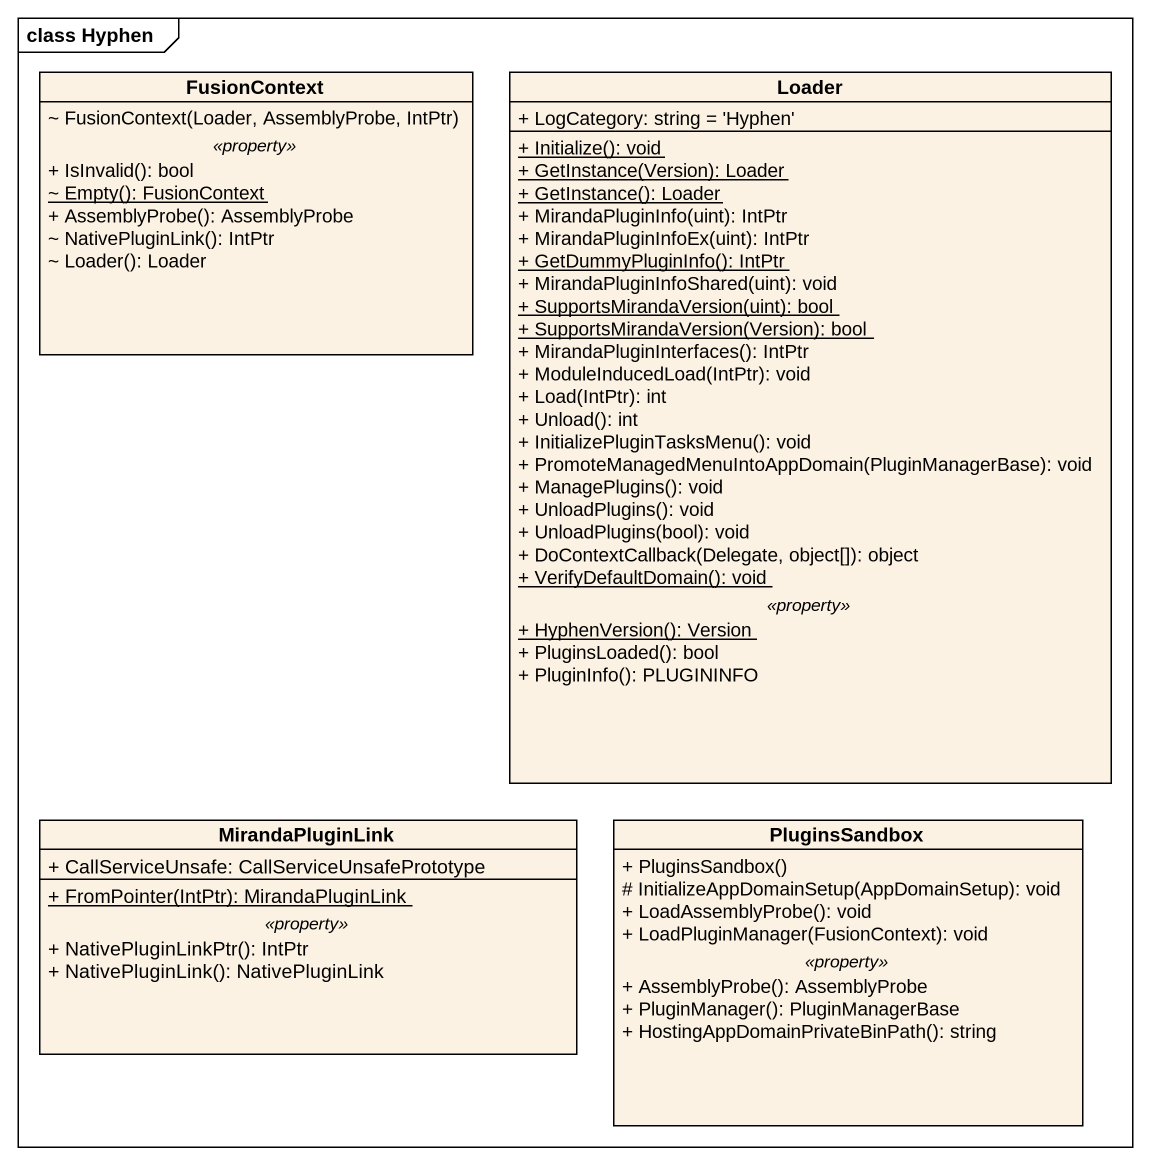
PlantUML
@startuml
mainframe class Hyphen
hide circle
hide empty members
skinparam classAttributeIconSize 0
class FusionContext {
  ~ FusionContext(Loader, AssemblyProbe, IntPtr)
  .. <<property>> ..
  + IsInvalid(): bool
  {static} ~ Empty(): FusionContext
  + AssemblyProbe(): AssemblyProbe
  ~ NativePluginLink(): IntPtr
  ~ Loader(): Loader
}
class Loader {
  + LogCategory: string = 'Hyphen'
  --
  {static} + Initialize(): void
  {static} + GetInstance(Version): Loader
  {static} + GetInstance(): Loader
  + MirandaPluginInfo(uint): IntPtr
  + MirandaPluginInfoEx(uint): IntPtr
  {static} + GetDummyPluginInfo(): IntPtr
  + MirandaPluginInfoShared(uint): void
  {static} + SupportsMirandaVersion(uint): bool
  {static} + SupportsMirandaVersion(Version): bool
  + MirandaPluginInterfaces(): IntPtr
  + ModuleInducedLoad(IntPtr): void
  + Load(IntPtr): int
  + Unload(): int
  + InitializePluginTasksMenu(): void
  + PromoteManagedMenuIntoAppDomain(PluginManagerBase): void
  + ManagePlugins(): void
  + UnloadPlugins(): void
  + UnloadPlugins(bool): void
  + DoContextCallback(Delegate, object[]): object
  {static} + VerifyDefaultDomain(): void
  .. <<property>> ..
  {static} + HyphenVersion(): Version
  + PluginsLoaded(): bool
  + PluginInfo(): PLUGININFO
}
class MirandaPluginLink {
  + CallServiceUnsafe: CallServiceUnsafePrototype
  --
  {static} + FromPointer(IntPtr): MirandaPluginLink
  .. <<property>> ..
  + NativePluginLinkPtr(): IntPtr
  + NativePluginLink(): NativePluginLink
}
class PluginsSandbox {
  + PluginsSandbox()
  # InitializeAppDomainSetup(AppDomainSetup): void
  + LoadAssemblyProbe(): void
  + LoadPluginManager(FusionContext): void
  .. <<property>> ..
  + AssemblyProbe(): AssemblyProbe
  + PluginManager(): PluginManagerBase
  + HostingAppDomainPrivateBinPath(): string
}
@enduml
